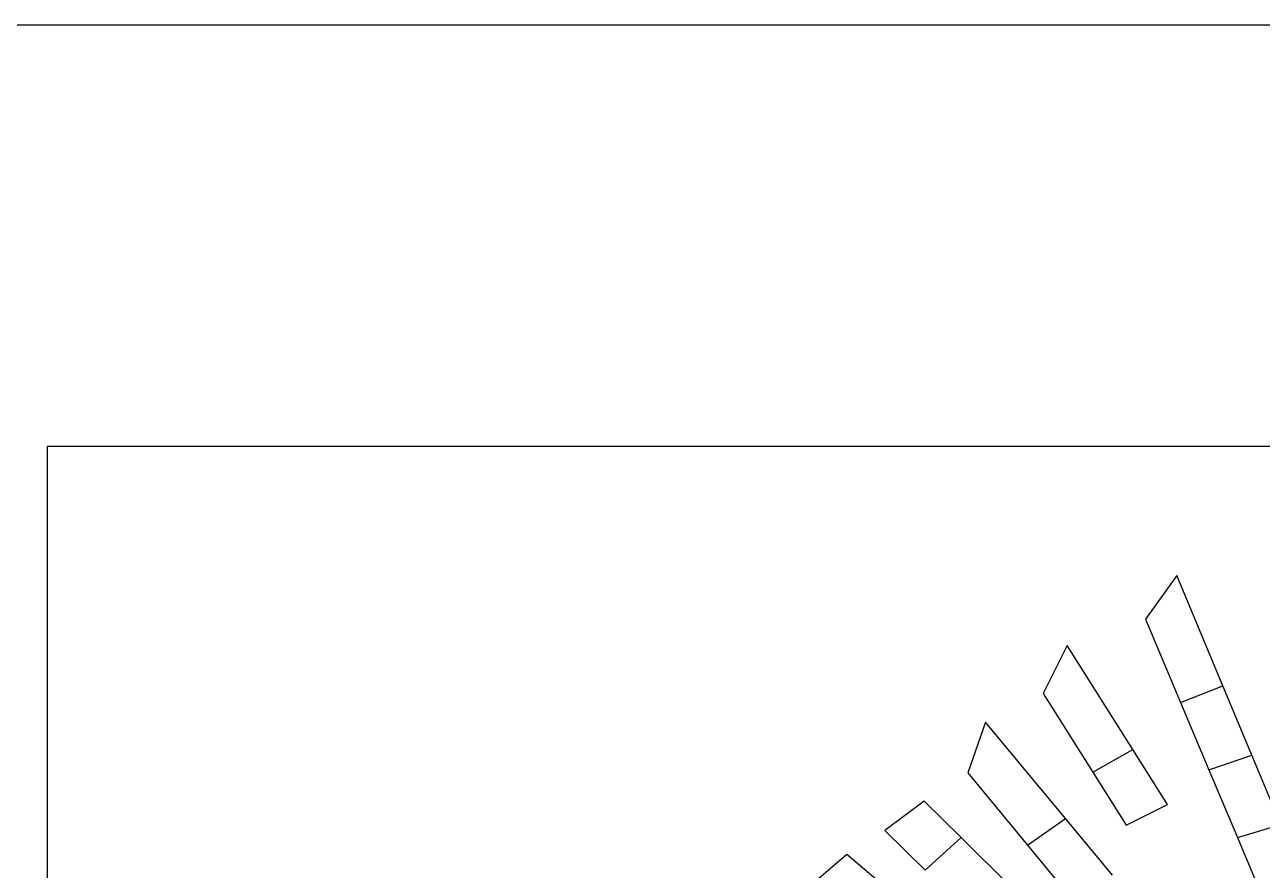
# Model space of a CAD drawing. Header units: millimetres. Extents: x 19106 to 24547, y 13072 to 17462.
# Drawn here: x 20472 to 22107, y 16345 to 17462 of the extents above; entities that cross this region are included whole.
import ezdxf

# ---------------------------------------------------------------- set-up
doc = ezdxf.new("R2010")
doc.units = ezdxf.units.MM
doc.header["$LTSCALE"] = 100
doc.header["$MEASUREMENT"] = 0
doc.layers.add('Default', color=7, linetype='Continuous')

msp = doc.modelspace()

# ---------------------------------------------------------------- linework, layer by layer
at = {"layer": 'Default'}
for points in [[(19105.9, 13072.4), (19105.9, 17461.8), (24546.6, 17461.8), (24546.6, 13072.4)], [(23627, 14548.7), (20501.9, 14548.7), (20501.9, 16905), (23627, 16905)]]:
    msp.add_lwpolyline(points, close=True, dxfattribs=at)
for points in [[(21993.9, 16734.3), (21952.4, 16676.6)], [(22054.7, 16588.6), (21993.9, 16734.3)], [(21952.4, 16676.6), (21998.8, 16566.5)], [(21849.1, 16641.9), (21817.5, 16578.3)], [(21935.8, 16504.3), (21849.1, 16641.9)], [(21817.5, 16578.3), (21882.9, 16474.5)], [(21998.8, 16566.5), (22054.7, 16588.6)], [(21998.8, 16566.5), (22054.7, 16588.6)], [(22093, 16496.7), (22054.7, 16588.6)], [(21998.8, 16566.5), (22036.4, 16477.3)], [(21741, 16540.5), (21717.9, 16473.3)], [(21846.7, 16413.3), (21741, 16540.5)], [(21882.9, 16474.5), (21935.8, 16504.3)], [(21882.9, 16474.5), (21935.8, 16504.3)], [(21981.7, 16431.5), (21935.8, 16504.3)], [(22036.4, 16477.3), (22093, 16496.7)], [(22036.4, 16477.3), (22093, 16496.7)], [(22131.1, 16405.3), (22093, 16496.7)], [(21717.9, 16473.3), (21796.5, 16378.1)], [(21882.9, 16474.5), (21927.2, 16404.5)], [(22036.4, 16477.3), (22074, 16388)], [(21660.2, 16436), (21608.1, 16397.4)], [(21708.8, 16388), (21660.2, 16436)], [(21927.2, 16404.5), (21981.7, 16431.5)], [(21796.5, 16378.1), (21846.7, 16413.3)], [(21796.5, 16378.1), (21846.7, 16413.3)], [(21908.9, 16338.4), (21846.7, 16413.3)], [(22074, 16388), (22131.1, 16405.3)], [(22074, 16388), (22131.1, 16405.3)], [(21608.1, 16397.4), (21661.5, 16344.8)], [(21661.5, 16344.8), (21708.8, 16388)], [(21661.5, 16344.8), (21708.8, 16388)], [(21777, 16320.7), (21708.8, 16388)], [(22074, 16388), (22109, 16304.7), (22111, 16299.5)], [(21557.9, 16365.6), (21508.8, 16323.2)], [(21643.6, 16293), (21557.9, 16365.6)], [(21796.5, 16378.1), (21855.7, 16306.2)]]:
    msp.add_lwpolyline(points, dxfattribs=at)

doc.saveas('drawing.dxf')
